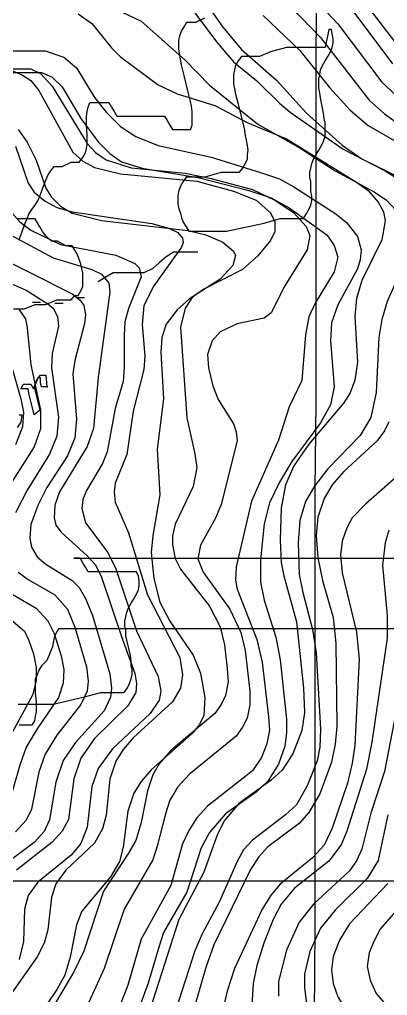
# Model space of a CAD drawing. Extents: x -0.82 to 6.83, y -0.63 to 7.9.
# Drawn here: x 2.19 to 2.406, y 4.105 to 4.678 of the extents above; entities that cross this region are included whole.
import ezdxf

# ---------------------------------------------------------------- set-up
doc = ezdxf.new("R2010")
doc.units = 0
for name, color, linetype in [('Labels', 7, 'CONTINUOUS'), ('topo', 7, 'CONTINUOUS'), ('topo_grid', 7, 'CONTINUOUS'), ('water', 7, 'CONTINUOUS'), ('white', 7, 'CONTINUOUS')]:
    doc.layers.add(name, color=color, linetype=linetype)

msp = doc.modelspace()

# ---------------------------------------------------------------- linework, layer by layer
at = {"layer": 'Labels', "color": 6}
msp.add_lwpolyline([(2.205877, 4.462326), (2.206404, 4.462326), (2.206404, 4.462326), (2.206404, 4.462326), (2.205351, 4.462326), (2.203768, 4.462326), (2.202713, 4.462326), (2.202186, 4.464972), (2.202186, 4.467618), (2.20166, 4.467618), (2.200607, 4.467618), (2.199551, 4.464972), (2.198498, 4.462326), (2.201661, 4.448568), (2.198498, 4.445922), (2.195334, 4.458622), (2.195334, 4.458622), (2.194807, 4.461268), (2.193754, 4.461268), (2.192172, 4.461268), (2.191646, 4.461268), (2.19059, 4.461268), (2.19059, 4.461268), (2.192172, 4.463914), (2.193754, 4.463914), (2.195337, 4.463914), (2.19639, 4.463914), (2.197972, 4.461268), (2.199025, 4.463914), (2.200081, 4.46656), (2.202189, 4.469205), (2.203242, 4.469205), (2.204298, 4.469205), (2.205351, 4.469205)], close=True, dxfattribs=at)
msp.add_lwpolyline([(2.189529, 4.445922), (2.191111, 4.445922), (2.190585, 4.441689), (2.188476, 4.438514)], dxfattribs=at)
at = {"layer": 'topo', "color": 2}
for points in [[(2.341909, 4.712463), (2.376711, 4.675554), (2.402546, 4.64129), (2.410981, 4.633353)], [(2.33031, 4.704949), (2.366694, 4.667511), (2.395165, 4.630601), (2.404129, 4.622664), (2.426273, 4.606789)], [(2.289711, 4.701536), (2.309219, 4.67357), (2.320291, 4.66034), (2.340854, 4.642349), (2.358257, 4.623299), (2.379347, 4.604249), (2.390946, 4.596311), (2.413091, 4.585199)], [(2.28233, 4.695953), (2.305529, 4.664838), (2.315547, 4.653197), (2.329255, 4.642084), (2.342436, 4.628855), (2.348763, 4.623563), (2.379875, 4.601868), (2.404655, 4.589168), (2.414673, 4.582818)], [(2.38831, 4.693493), (2.414672, 4.659229)], [(2.381982, 4.687857), (2.408872, 4.652006)], [(2.250165, 4.682274), (2.261237, 4.676983), (2.287072, 4.654229), (2.301309, 4.639412), (2.329779, 4.616658), (2.355087, 4.60237), (2.375126, 4.589141), (2.397798, 4.57697), (2.405181, 4.572208), (2.410979, 4.565858)], [(2.224336, 4.681428), (2.232245, 4.675607), (2.243844, 4.661319), (2.249117, 4.656028), (2.271261, 4.639624), (2.282333, 4.634332), (2.304477, 4.627453), (2.323985, 4.617399), (2.346657, 4.607874), (2.387787, 4.582474), (2.394641, 4.577711), (2.40044, 4.570832), (2.403604, 4.565011), (2.404657, 4.559719), (2.402548, 4.548607), (2.390949, 4.524794), (2.387786, 4.514211), (2.38673, 4.503628), (2.388312, 4.476746), (2.38673, 4.466163), (2.384095, 4.458754), (2.380404, 4.452934), (2.359842, 4.428592), (2.350874, 4.415892), (2.346129, 4.404779), (2.343494, 4.391021), (2.342967, 4.3725), (2.343494, 4.359271), (2.345073, 4.351334), (2.352455, 4.324452), (2.356677, 4.285426), (2.357204, 4.271138), (2.355622, 4.260555), (2.350346, 4.246797), (2.344019, 4.237272), (2.337692, 4.231451), (2.318711, 4.217693), (2.310275, 4.207638), (2.306057, 4.199701), (2.298148, 4.177476), (2.283385, 4.149536), (2.258078, 4.070981)], [(2.332944, 4.680369), (2.354561, 4.659732), (2.371964, 4.638036), (2.384091, 4.624807), (2.394636, 4.615811), (2.413089, 4.605228)], [(2.169502, 4.659679), (2.204827, 4.659679), (2.215899, 4.655975), (2.223281, 4.649625), (2.233827, 4.632162), (2.24068, 4.623696), (2.249117, 4.615229), (2.258079, 4.609408), (2.27126, 4.604116), (2.302367, 4.597237), (2.331367, 4.588241), (2.342439, 4.584537), (2.350875, 4.579775), (2.375659, 4.5639), (2.381986, 4.558608), (2.388313, 4.550671), (2.390422, 4.542733), (2.389896, 4.536912), (2.388313, 4.531621), (2.376715, 4.510454), (2.373023, 4.499871), (2.372497, 4.489287), (2.374606, 4.462406), (2.372497, 4.451822), (2.366697, 4.441239), (2.349821, 4.418485), (2.342439, 4.406314), (2.33664, 4.394143), (2.333476, 4.381972), (2.331367, 4.360806), (2.331367, 4.347576), (2.333476, 4.336993), (2.34033, 4.315297), (2.342968, 4.302068), (2.346658, 4.267275), (2.346658, 4.259338), (2.345605, 4.2514), (2.341914, 4.240817), (2.335587, 4.230763), (2.328733, 4.224413), (2.310807, 4.211713), (2.301316, 4.2006), (2.296571, 4.191605), (2.288135, 4.165675), (2.274427, 4.141863), (2.271789, 4.133925), (2.265463, 4.11223), (2.2507, 4.072145)], [(2.149987, 4.649016), (2.190062, 4.649016), (2.196389, 4.649016), (2.202188, 4.64637), (2.209043, 4.638962), (2.229605, 4.605228), (2.23435, 4.599936), (2.240677, 4.595703), (2.25544, 4.59094), (2.287075, 4.587765), (2.302365, 4.58459), (2.326618, 4.57824), (2.339799, 4.57189), (2.350871, 4.564482), (2.358257, 4.556544), (2.360366, 4.551253), (2.358781, 4.542786), (2.3456, 4.521619), (2.337691, 4.505744), (2.333473, 4.502569), (2.317656, 4.499394), (2.307638, 4.494632), (2.302893, 4.48934), (2.300258, 4.481403), (2.300784, 4.473465), (2.303419, 4.462882), (2.306583, 4.454944), (2.315546, 4.440657), (2.317128, 4.435894), (2.317655, 4.430603), (2.308164, 4.393164), (2.305001, 4.385227), (2.296038, 4.369352), (2.294456, 4.361414), (2.297619, 4.353477), (2.313437, 4.331781), (2.319764, 4.318023), (2.322399, 4.307439), (2.325034, 4.283627), (2.325034, 4.275689), (2.323452, 4.267752), (2.320817, 4.26246), (2.317126, 4.257168), (2.28971, 4.234943), (2.282855, 4.227535), (2.27811, 4.219598), (2.275474, 4.21166), (2.27073, 4.19261), (2.268094, 4.184673), (2.251222, 4.155674), (2.239623, 4.120855), (2.220114, 4.078151)], [(2.185318, 4.648064), (2.191643, 4.645418), (2.19639, 4.642243), (2.201134, 4.636422), (2.221169, 4.600042), (2.226969, 4.59475), (2.233823, 4.591046), (2.249113, 4.587342), (2.29393, 4.583109), (2.315547, 4.577288), (2.328728, 4.571996), (2.337164, 4.564588), (2.339799, 4.559296), (2.339799, 4.553475), (2.337164, 4.548184), (2.329782, 4.539188), (2.320819, 4.53125), (2.298148, 4.519609), (2.291294, 4.514846), (2.287076, 4.508496), (2.28444, 4.497384), (2.28813, 4.444123), (2.292876, 4.422956), (2.293929, 4.415019), (2.291821, 4.403906), (2.281276, 4.381681), (2.279693, 4.374802), (2.279693, 4.36951), (2.281276, 4.361573), (2.284439, 4.355223), (2.30131, 4.333527), (2.307638, 4.321356), (2.310274, 4.310773), (2.311856, 4.297015), (2.312385, 4.289077), (2.310803, 4.28114), (2.308168, 4.275848), (2.304477, 4.270556), (2.278642, 4.24886), (2.271788, 4.240923), (2.268097, 4.234573), (2.264933, 4.225048), (2.261243, 4.206527), (2.258079, 4.195944), (2.253333, 4.188006), (2.239098, 4.16631), (2.227499, 4.130989), (2.221699, 4.118818), (2.2101, 4.099239)], [(2.158423, 4.6469), (2.19639, 4.6469), (2.202717, 4.6469), (2.209044, 4.644254), (2.214843, 4.638433), (2.225915, 4.619912), (2.235933, 4.606154), (2.242787, 4.599275), (2.249641, 4.594512), (2.261768, 4.590808), (2.295512, 4.584987), (2.32451, 4.577579), (2.337691, 4.573345), (2.348236, 4.567525), (2.370385, 4.55165), (2.374603, 4.5453), (2.376712, 4.53842), (2.374603, 4.529954), (2.363531, 4.511433), (2.35984, 4.503495), (2.357732, 4.492912), (2.355623, 4.466004), (2.348237, 4.450658), (2.34191, 4.431079), (2.326093, 4.395228), (2.31713, 4.356731), (2.316604, 4.348794), (2.317657, 4.343502), (2.329256, 4.313974), (2.33242, 4.300745), (2.33611, 4.268598), (2.336637, 4.260661), (2.335055, 4.252723), (2.331892, 4.244786), (2.326619, 4.236848), (2.300257, 4.216211), (2.29393, 4.209332), (2.289185, 4.201923), (2.285494, 4.193986), (2.27864, 4.169644), (2.261241, 4.138), (2.253332, 4.111118), (2.233824, 4.060504)], [(2.189007, 4.613483), (2.19428, 4.606074), (2.199552, 4.595491), (2.205352, 4.579087), (2.208516, 4.573795), (2.213788, 4.568504), (2.220642, 4.56427), (2.238041, 4.560037), (2.288657, 4.554216), (2.299202, 4.55157), (2.309219, 4.547337), (2.315546, 4.542045), (2.316602, 4.539399), (2.31502, 4.533579), (2.307639, 4.525641), (2.289712, 4.513999), (2.282331, 4.507649), (2.276004, 4.499183), (2.273369, 4.491245), (2.272842, 4.482779), (2.274424, 4.455341), (2.270734, 4.425814), (2.272316, 4.398932), (2.268098, 4.37512), (2.267045, 4.365065), (2.268627, 4.34972), (2.272318, 4.335961), (2.278118, 4.324849), (2.291827, 4.30474), (2.296044, 4.294157), (2.298681, 4.27987), (2.298155, 4.269286), (2.295517, 4.263995), (2.291299, 4.258703), (2.267046, 4.237536), (2.261246, 4.230657), (2.257028, 4.223778), (2.253338, 4.213195), (2.250703, 4.192028), (2.248591, 4.183561), (2.243319, 4.174565), (2.226447, 4.154457), (2.223284, 4.14652), (2.219593, 4.12747), (2.21643, 4.116886), (2.211684, 4.10842), (2.199558, 4.090428)], [(2.187424, 4.603667), (2.194806, 4.581971), (2.198496, 4.576679), (2.204823, 4.571388), (2.211677, 4.567683), (2.220641, 4.565038), (2.267566, 4.558158), (2.277583, 4.555513), (2.282856, 4.552867), (2.285492, 4.549692), (2.286018, 4.547046), (2.284963, 4.5444), (2.268618, 4.521646), (2.262819, 4.510004), (2.261765, 4.498892), (2.263348, 4.480371), (2.262821, 4.472433), (2.256494, 4.448092), (2.252804, 4.422692), (2.245949, 4.405758), (2.245423, 4.400467), (2.245949, 4.394646), (2.253858, 4.376654), (2.26493, 4.340274), (2.283911, 4.303365), (2.285493, 4.29331), (2.284438, 4.285373), (2.279693, 4.277435), (2.256494, 4.256269), (2.250695, 4.24939), (2.246477, 4.24251), (2.242786, 4.231927), (2.240677, 4.21076), (2.238568, 4.202823), (2.233823, 4.194356), (2.216951, 4.178481), (2.211151, 4.170544), (2.208516, 4.162606), (2.206407, 4.143556), (2.204299, 4.135619), (2.200081, 4.127681), (2.185318, 4.106515)], [(2.185316, 4.564482), (2.190061, 4.55919), (2.196388, 4.554428), (2.213787, 4.545961), (2.246476, 4.539611), (2.257549, 4.534849), (2.260184, 4.532203), (2.261237, 4.526911), (2.253856, 4.50839), (2.251748, 4.500453), (2.251221, 4.492515), (2.251221, 4.473465), (2.250695, 4.465528), (2.245949, 4.449653), (2.241203, 4.424253), (2.238568, 4.417374), (2.229078, 4.401499), (2.22697, 4.396207), (2.226443, 4.390915), (2.228552, 4.382449), (2.241733, 4.364986), (2.246478, 4.355461), (2.258605, 4.319081), (2.271258, 4.292173), (2.27284, 4.283706), (2.271787, 4.278414), (2.266514, 4.270477), (2.24437, 4.249839), (2.235934, 4.238198), (2.232243, 4.227614), (2.229608, 4.203802), (2.225916, 4.194277), (2.220117, 4.187398), (2.200609, 4.171523), (2.19481, 4.163585), (2.192701, 4.155648), (2.192174, 4.136598), (2.189539, 4.126014)], [(2.185844, 4.55075), (2.20957, 4.53805), (2.232242, 4.531171), (2.238042, 4.528525), (2.242259, 4.523233), (2.242788, 4.517942), (2.235933, 4.467856), (2.233298, 4.437826), (2.229608, 4.427243), (2.213263, 4.400784), (2.210628, 4.392847), (2.210101, 4.385438), (2.211154, 4.381205), (2.214318, 4.376972), (2.229608, 4.363213), (2.234353, 4.357922), (2.238044, 4.350513), (2.249643, 4.315694), (2.257552, 4.293998), (2.258605, 4.288178), (2.258079, 4.282886), (2.253334, 4.274948), (2.233826, 4.255898), (2.225917, 4.244257), (2.221699, 4.232086), (2.218536, 4.208273), (2.214845, 4.201394), (2.209045, 4.195044), (2.187955, 4.17864)], [(2.170019, 4.542389), (2.220639, 4.516989), (2.225384, 4.513285), (2.227492, 4.51011), (2.228548, 4.504818), (2.228022, 4.499527), (2.222222, 4.477831), (2.221166, 4.469893), (2.223275, 4.443435), (2.222222, 4.432323), (2.218004, 4.421739), (2.205876, 4.403218), (2.200605, 4.392635), (2.196387, 4.381523), (2.19586, 4.373585), (2.196913, 4.368293), (2.200072, 4.362473), (2.205349, 4.358239), (2.220639, 4.348714), (2.224857, 4.344481), (2.228548, 4.338131), (2.232766, 4.328077), (2.242784, 4.293813), (2.243837, 4.285346), (2.243311, 4.280055), (2.23962, 4.272117), (2.222748, 4.253596), (2.215367, 4.243013), (2.211149, 4.230313), (2.207458, 4.208088), (2.204295, 4.201209), (2.198495, 4.194859), (2.176346, 4.178455)], [(2.15315, 4.536515), (2.193748, 4.519053), (2.206406, 4.511115), (2.20957, 4.50847), (2.212205, 4.503707), (2.212732, 4.497886), (2.209041, 4.482011), (2.208514, 4.473545), (2.212732, 4.444546), (2.211679, 4.433434), (2.207461, 4.42285), (2.194275, 4.401684), (2.187421, 4.388455)], [(2.41625, 4.536224), (2.405705, 4.512412), (2.402541, 4.501829), (2.400959, 4.491245), (2.399377, 4.459098), (2.396213, 4.444282), (2.389886, 4.433698), (2.370905, 4.414119), (2.362997, 4.404065), (2.357724, 4.395069), (2.354557, 4.383957), (2.353501, 4.370728), (2.354028, 4.352207), (2.356142, 4.341623), (2.361942, 4.319928), (2.36405, 4.306169), (2.366686, 4.261349), (2.366159, 4.250765), (2.364577, 4.242828), (2.358772, 4.228011), (2.352446, 4.216899), (2.346119, 4.211078), (2.326611, 4.196261), (2.321338, 4.19044), (2.317647, 4.183561), (2.307102, 4.159749), (2.297085, 4.141228), (2.292867, 4.131174), (2.279686, 4.09056)], [(2.189529, 4.507517), (2.19322, 4.502225), (2.194273, 4.496934), (2.196387, 4.475238), (2.202187, 4.44878), (2.202187, 4.437667), (2.198496, 4.427084), (2.18162, 4.400625)], [(2.180569, 4.490108), (2.190586, 4.455315), (2.192173, 4.447377), (2.191641, 4.438911), (2.187423, 4.428327)], [(2.406765, 4.441821), (2.40413, 4.436529), (2.399912, 4.430709), (2.380404, 4.412717), (2.37355, 4.404779), (2.368805, 4.396842), (2.365114, 4.385729), (2.364061, 4.375146), (2.365114, 4.361917), (2.367749, 4.348688), (2.374076, 4.326992), (2.375658, 4.311646), (2.376185, 4.263121), (2.375129, 4.252538), (2.37302, 4.241955), (2.366166, 4.223434), (2.359839, 4.212321), (2.354035, 4.205971), (2.335582, 4.192213), (2.33031, 4.186392), (2.325564, 4.178984), (2.303947, 4.134693), (2.299202, 4.121464), (2.292348, 4.097651)], [(2.410983, 4.409251), (2.393056, 4.393376), (2.385148, 4.385438), (2.381984, 4.379618), (2.379348, 4.37168), (2.378293, 4.363743), (2.379348, 4.353159), (2.387784, 4.318366), (2.389367, 4.302491), (2.386729, 4.251877), (2.385147, 4.241293), (2.382509, 4.229652), (2.373546, 4.203193), (2.368801, 4.193139), (2.361947, 4.185731), (2.342962, 4.170385), (2.337689, 4.164035), (2.332417, 4.155568), (2.316072, 4.120776), (2.311853, 4.107546), (2.308691, 4.094317)], [(2.406764, 4.378215), (2.404655, 4.370807), (2.403073, 4.357578), (2.405708, 4.32805), (2.405708, 4.314821), (2.396745, 4.253649), (2.393582, 4.237774), (2.381982, 4.201394), (2.378819, 4.193457), (2.371437, 4.183932), (2.351402, 4.168057), (2.343489, 4.158532), (2.338744, 4.149536), (2.333471, 4.136307), (2.329253, 4.122548), (2.327145, 4.111965), (2.326092, 4.09609)], [(2.189003, 4.35353), (2.194802, 4.349296), (2.210624, 4.3403), (2.218006, 4.331834), (2.222224, 4.32125), (2.229078, 4.297967), (2.230131, 4.2895), (2.229605, 4.28368), (2.225914, 4.275742), (2.211679, 4.25775), (2.204825, 4.246638), (2.201134, 4.236055), (2.196916, 4.214359), (2.193748, 4.208009), (2.187421, 4.20113)], [(2.183203, 4.341888), (2.199552, 4.332363), (2.206406, 4.324955), (2.210097, 4.317546), (2.214315, 4.304317), (2.215897, 4.29638), (2.215371, 4.288442), (2.212736, 4.279975), (2.200078, 4.261455), (2.193751, 4.250871), (2.19006, 4.240288), (2.184788, 4.221767)], [(2.184788, 4.325669), (2.192701, 4.31879), (2.195334, 4.313498), (2.197974, 4.305561), (2.199556, 4.297623), (2.199556, 4.289686), (2.197448, 4.281219), (2.181626, 4.252221)], [(2.412034, 4.277039), (2.404126, 4.236425), (2.396217, 4.212083), (2.390945, 4.190917), (2.387781, 4.184038), (2.383563, 4.178217), (2.362473, 4.158638), (2.354033, 4.148054), (2.346652, 4.13165), (2.341906, 4.113129), (2.341906, 4.104663)], [(2.406235, 4.211104), (2.400435, 4.184223), (2.394108, 4.173639), (2.375128, 4.155119), (2.366692, 4.144535), (2.360365, 4.130777), (2.357201, 4.117548), (2.357201, 4.10961), (2.358257, 4.101673), (2.36142, 4.093735), (2.366166, 4.085269), (2.375656, 4.075214), (2.399382, 4.05881), (2.406763, 4.050873)], [(2.406234, 4.170782), (2.383563, 4.146969), (2.377763, 4.137444), (2.374072, 4.127919), (2.373019, 4.119982), (2.374072, 4.112044), (2.37671, 4.104107), (2.381982, 4.09564), (2.39569, 4.082411), (2.429434, 4.061244)], [(2.419946, 4.164855), (2.401493, 4.143689), (2.397275, 4.135222), (2.395166, 4.12993), (2.39411, 4.121993), (2.395693, 4.114055), (2.399384, 4.106118), (2.406238, 4.09818)]]:
    msp.add_lwpolyline(points, dxfattribs=at)
at = {"layer": 'topo_grid', "color": 7}
for points in [[(2.362466, 3.784808), (2.362993, 3.835952), (2.362993, 3.887625), (2.362993, 3.938769), (2.362993, 3.990442), (2.362993, 4.042115), (2.362993, 4.093259), (2.363519, 4.144932), (2.363519, 4.196076), (2.363519, 4.247723), (2.363519, 4.299396), (2.363519, 4.35054), (2.363519, 4.402213), (2.364046, 4.453357), (2.364046, 4.50503), (2.364046, 4.556703), (2.364046, 4.607847), (2.364046, 4.65952), (2.364573, 4.710664)], [(1.744527, 4.172343), (1.781961, 4.172343), (1.818868, 4.172343), (1.856307, 4.172343), (1.893214, 4.172343), (1.930648, 4.172343), (1.967556, 4.172343), (2.004994, 4.172343), (2.042429, 4.172343), (2.079336, 4.172343), (2.11677, 4.172343), (2.153678, 4.172343), (2.191112, 4.172343), (2.228024, 4.172343), (2.265458, 4.172343), (2.302892, 4.172343), (2.339799, 4.172343), (2.377238, 4.172343), (2.414146, 4.172343)]]:
    msp.add_lwpolyline(points, dxfattribs=at)
at = {"layer": 'water', "color": 4}
for points in [[(2.294457, 4.54141), (2.291822, 4.54141), (2.289713, 4.54141), (2.28655, 4.54141), (2.282332, 4.54141), (2.280223, 4.54141), (2.276005, 4.538764), (2.271787, 4.53506), (2.268096, 4.531885), (2.262823, 4.529239), (2.260188, 4.529239), (2.256498, 4.529239), (2.252807, 4.529239), (2.250172, 4.529239), (2.244899, 4.529239), (2.240154, 4.526594), (2.235936, 4.523948)], [(2.202187, 4.511883), (2.197969, 4.511883), (2.197442, 4.511883)], [(2.215368, 4.511354), (2.213259, 4.511354), (2.210624, 4.511354)], [(2.228023, 4.514529), (2.223805, 4.514529)]]:
    msp.add_lwpolyline(points, dxfattribs=at)
at = {"layer": 'white', "color": 7}
for points in [[(2.189513, 4.548845), (2.190566, 4.551491), (2.191621, 4.554137), (2.193203, 4.55837), (2.194257, 4.561016), (2.195312, 4.563662), (2.196894, 4.566308), (2.199003, 4.568953), (2.200585, 4.571599), (2.201641, 4.574245), (2.202694, 4.576891), (2.204276, 4.581124), (2.205329, 4.58377), (2.206385, 4.586416), (2.207967, 4.589062), (2.210076, 4.591708), (2.212714, 4.591708), (2.214823, 4.591708), (2.220095, 4.594353), (2.222735, 4.594353), (2.224839, 4.594353), (2.226953, 4.596999), (2.228535, 4.599645), (2.229061, 4.602291), (2.229588, 4.604937), (2.229588, 4.607583), (2.229588, 4.610228), (2.229061, 4.616049), (2.229061, 4.618695), (2.229061, 4.621341), (2.229588, 4.623987), (2.230114, 4.626633), (2.231167, 4.629278), (2.233276, 4.629278), (2.234858, 4.629278), (2.236967, 4.629278), (2.238549, 4.629278), (2.240658, 4.629278), (2.24224, 4.629278), (2.243823, 4.626633), (2.245405, 4.623987), (2.246987, 4.621341), (2.249622, 4.621341), (2.251731, 4.621341), (2.254366, 4.621341), (2.25753, 4.621341), (2.262802, 4.621341), (2.265437, 4.621341), (2.268075, 4.621341), (2.270711, 4.621341), (2.272819, 4.621341), (2.274928, 4.621341), (2.276508, 4.618695), (2.27809, 4.616049), (2.279672, 4.613403), (2.281781, 4.613403), (2.283363, 4.613403), (2.285472, 4.613403), (2.28758, 4.613403), (2.28916, 4.613403), (2.290216, 4.613403), (2.291269, 4.616049), (2.291269, 4.618695), (2.291269, 4.621341), (2.291269, 4.623987), (2.290742, 4.627162), (2.290216, 4.629808), (2.288633, 4.636158), (2.286525, 4.645153), (2.284942, 4.651503), (2.284416, 4.654678), (2.283887, 4.657324), (2.28336, 4.660499), (2.28336, 4.663145), (2.28336, 4.665791), (2.283887, 4.668437), (2.284942, 4.671083), (2.286525, 4.673728), (2.288107, 4.676374), (2.290745, 4.676374), (2.29338, 4.676374), (2.298652, 4.67902)], [(2.186365, 4.508099), (2.192692, 4.508099), (2.199018, 4.510745), (2.205345, 4.510745), (2.211672, 4.513391), (2.21431, 4.513391), (2.217473, 4.513391), (2.220108, 4.513391), (2.222222, 4.516037), (2.224326, 4.516037), (2.22591, 4.518683), (2.226966, 4.521328), (2.226966, 4.523974), (2.226966, 4.52662), (2.226966, 4.529266), (2.22644, 4.531912), (2.225913, 4.534558), (2.224855, 4.537203), (2.223799, 4.539849), (2.222222, 4.542495), (2.220635, 4.545141), (2.219052, 4.545141), (2.216944, 4.545141), (2.212199, 4.547787), (2.21009, 4.547787), (2.208508, 4.547787), (2.205345, 4.550962), (2.203236, 4.553608), (2.201654, 4.556253), (2.199021, 4.561016), (2.199021, 4.561016), (2.196911, 4.561016), (2.194275, 4.561016), (2.19164, 4.561016), (2.188477, 4.561016)], [(2.189006, 4.276007), (2.191641, 4.276007), (2.194279, 4.276007), (2.197442, 4.276007), (2.200077, 4.276007), (2.203241, 4.276007), (2.209568, 4.276007), (2.228021, 4.28024), (2.237512, 4.282886), (2.240675, 4.282886), (2.243311, 4.282886), (2.245948, 4.282886), (2.248584, 4.282886), (2.251219, 4.282886), (2.253328, 4.285532), (2.254383, 4.288178), (2.255436, 4.290823), (2.255963, 4.293469), (2.255963, 4.296115), (2.255436, 4.298761), (2.255436, 4.301407), (2.25491, 4.304582), (2.252801, 4.313578), (2.252275, 4.316223), (2.252275, 4.319398), (2.251748, 4.322044), (2.251748, 4.32469), (2.252275, 4.327336), (2.252801, 4.329982), (2.253854, 4.332628), (2.255436, 4.335273), (2.257019, 4.337919), (2.258601, 4.340565), (2.259654, 4.343211), (2.26018, 4.345857), (2.26018, 4.348503), (2.259654, 4.351148), (2.258601, 4.353794), (2.257545, 4.353794), (2.255436, 4.353794), (2.253344, 4.353794), (2.250708, 4.353794), (2.248072, 4.353794), (2.242272, 4.353794), (2.239637, 4.353794), (2.236999, 4.353794), (2.234364, 4.353794), (2.232255, 4.353794), (2.230146, 4.353794), (2.228567, 4.35644), (2.226984, 4.359086), (2.225402, 4.361732), (2.22382, 4.361732), (2.221711, 4.361732), (2.882477, 4.361732)], [(2.882447, 4.320245), (2.218581, 4.320245), (2.216467, 4.320245), (2.214885, 4.320245), (2.212776, 4.320245), (2.211196, 4.317599), (2.210141, 4.314953), (2.209614, 4.312308), (2.209088, 4.309662), (2.208032, 4.307016), (2.206979, 4.30437), (2.205923, 4.301724), (2.20276, 4.298549), (2.201178, 4.295903), (2.200125, 4.293258), (2.19907, 4.290612), (2.19907, 4.287966), (2.19907, 4.28532), (2.19907, 4.282674), (2.199596, 4.277383), (2.199596, 4.274208), (2.199596, 4.271562), (2.19907, 4.268916), (2.198543, 4.26627), (2.196961, 4.263624), (2.195379, 4.263624), (2.193796, 4.263624), (2.191688, 4.263624), (2.189579, 4.263624)]]:
    msp.add_lwpolyline(points, dxfattribs=at)
msp.add_lwpolyline([(2.369325, 4.661663), (2.367217, 4.661663), (2.364582, 4.661663), (2.361947, 4.661663), (2.358783, 4.661663), (2.352983, 4.661663), (2.346657, 4.661663), (2.337166, 4.659018), (2.330839, 4.656372), (2.328204, 4.656372), (2.32504, 4.656372), (2.322404, 4.656372), (2.320296, 4.656372), (2.318187, 4.653726), (2.316605, 4.65108), (2.316078, 4.648434), (2.315552, 4.645788), (2.315552, 4.643143), (2.315552, 4.639968), (2.316078, 4.637322), (2.316605, 4.634147), (2.318187, 4.628326), (2.321878, 4.61298), (2.322404, 4.609805), (2.322931, 4.607159), (2.323457, 4.603984), (2.323984, 4.601338), (2.323457, 4.598693), (2.323457, 4.596047), (2.322404, 4.593401), (2.320822, 4.590755), (2.318713, 4.588109), (2.316605, 4.588109), (2.313969, 4.588109), (2.310805, 4.588109), (2.30817, 4.588109), (2.29868, 4.585463), (2.296045, 4.585463), (2.292881, 4.585463), (2.290246, 4.585463), (2.287611, 4.585463), (2.286028, 4.582818), (2.284446, 4.580172), (2.283393, 4.577526), (2.282864, 4.57488), (2.282864, 4.572234), (2.282864, 4.569588), (2.283393, 4.566943), (2.284446, 4.564297), (2.284973, 4.561651), (2.286028, 4.559005), (2.287611, 4.556359), (2.289193, 4.553713), (2.291301, 4.553713), (2.293937, 4.553713), (2.296575, 4.553713), (2.29921, 4.553713), (2.302373, 4.553713), (2.305537, 4.553713), (2.311337, 4.553713), (2.333481, 4.558476), (2.342971, 4.561122), (2.345606, 4.561122), (2.34877, 4.561122), (2.351405, 4.561122), (2.354041, 4.561122), (2.356678, 4.561122), (2.358258, 4.563768), (2.35984, 4.566413), (2.360896, 4.569059), (2.361422, 4.571705), (2.361422, 4.574351), (2.360896, 4.576997), (2.360896, 4.582818), (2.360367, 4.585463), (2.360367, 4.588109), (2.360896, 4.590755), (2.361422, 4.593401), (2.362475, 4.596047), (2.364058, 4.598693), (2.36564, 4.601338), (2.367222, 4.603984), (2.368278, 4.60663), (2.369331, 4.609276), (2.369331, 4.611922), (2.369331, 4.614568), (2.369331, 4.617213), (2.368804, 4.619859), (2.368278, 4.623034), (2.366696, 4.63203), (2.366169, 4.634676), (2.365642, 4.637851), (2.365642, 4.640497), (2.365642, 4.643143), (2.366169, 4.645788), (2.366696, 4.648434), (2.367751, 4.65108), (2.369333, 4.653726), (2.370913, 4.656372), (2.372495, 4.659018), (2.373551, 4.661663), (2.374077, 4.664309), (2.374077, 4.666955), (2.373551, 4.669601), (2.373022, 4.672247), (2.371442, 4.672247), (2.369325, 4.661663)], close=True, dxfattribs=at)

doc.saveas('drawing.dxf')
